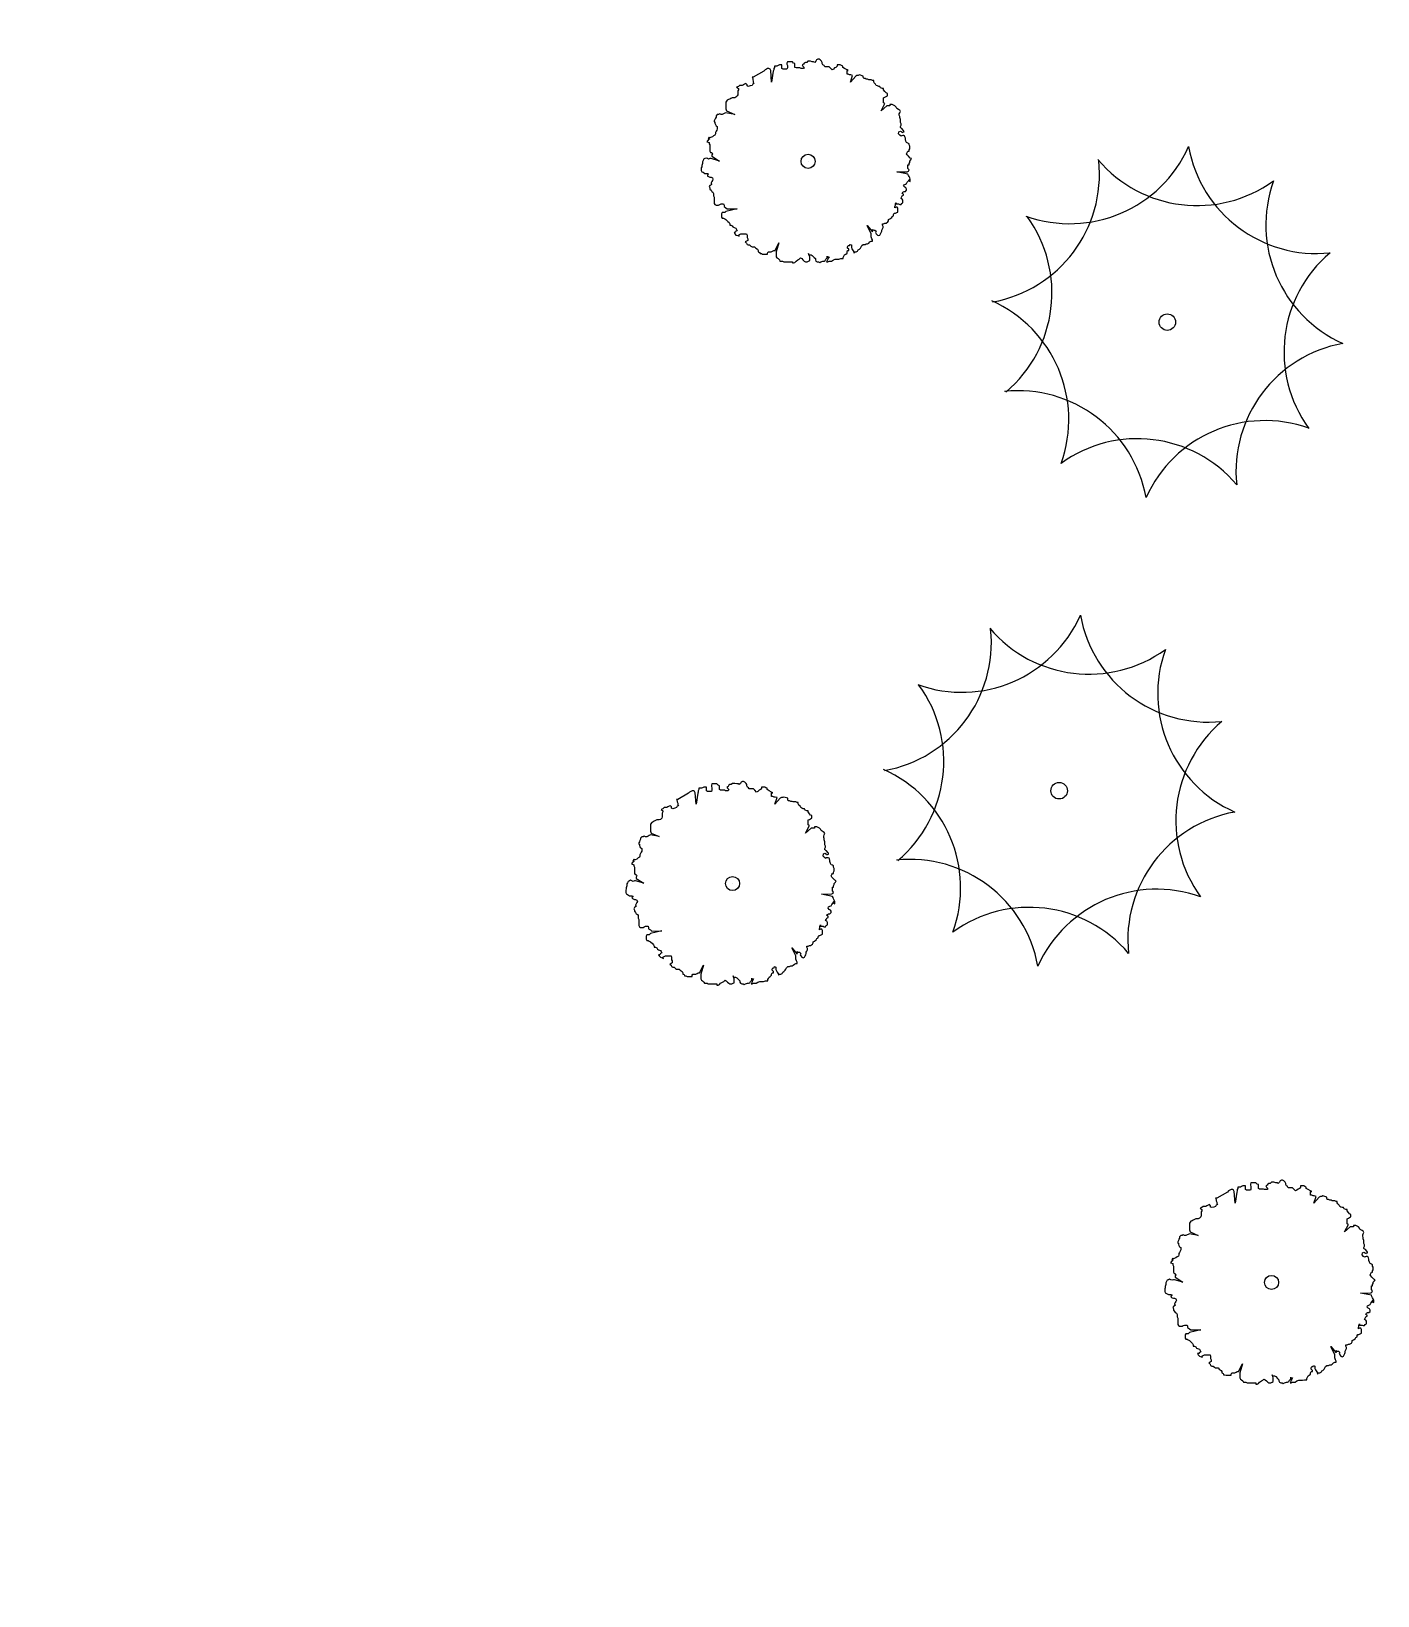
# Model space of a CAD drawing. Extents: x 99089 to 101049, y 99298 to 100905.
# Drawn here: x 100548.5 to 100629.9, y 99852.2 to 99947 of the extents above; entities that cross this region are included whole.
import ezdxf

# ---------------------------------------------------------------- set-up
doc = ezdxf.new("R2010")
doc.units = 0
doc.layers.add('Survey Exist Surface', color=7, linetype='Continuous')
doc.layers.add('Survey Exist Trees', color=7, linetype='Continuous')

msp = doc.modelspace()

# ---------------------------------------------------------------- linework, layer by layer
at = {"layer": 'Survey Exist Surface'}
msp.add_arc((102573.878, 101982.591), 2941.468, 222.697207, 226.63007, dxfattribs=at)
at = {"layer": 'Survey Exist Trees'}
for p, q in [((100592.794, 99944.549), (100592.156, 99944.173)), ((100595.47, 99939.084), (100595.47, 99939.084)), ((100588.227, 99900.82), (100587.589, 99900.444)), ((100590.903, 99895.354), (100590.903, 99895.354)), ((100620.848, 99876.671), (100620.21, 99876.295)), ((100623.524, 99871.205), (100623.524, 99871.205))]:
    msp.add_line(p, q, dxfattribs=at)
for points in [[(100598.429, 99944.286), (100598.354, 99944.248), (100598.03, 99943.881), (100598.166, 99944.286), (100598.053, 99944.324), (100597.978, 99944.324), (100597.903, 99944.361), (100597.828, 99944.361), (100597.828, 99944.436), (100597.828, 99944.512), (100597.828, 99944.587), (100597.903, 99944.587), (100597.828, 99944.625), (100597.678, 99944.7), (100597.565, 99944.775), (100597.565, 99944.85), (100597.49, 99944.888), (100597.415, 99944.925), (100597.339, 99944.925), (100597.227, 99944.925), (100597.227, 99944.85), (100597.152, 99944.775), (100597.077, 99944.737), (100597.001, 99944.662), (100596.926, 99944.625), (100596.814, 99944.737), (100596.738, 99944.813), (100596.663, 99944.813), (100596.551, 99944.813), (100596.476, 99944.813), (100596.438, 99944.888), (100596.363, 99944.925), (100596.325, 99945.001), (100596.325, 99945.076), (100596.288, 99945.151), (100596.213, 99945.226), (100596.137, 99945.264), (100596.062, 99945.264), (100595.987, 99945.226), (100595.95, 99945.151), (100595.875, 99945.076), (100595.799, 99945.113), (100595.724, 99945.113), (100595.612, 99945.151), (100595.536, 99945.151), (100595.461, 99945.151), (100595.386, 99945.076), (100595.311, 99945.076), (100595.236, 99945.038), (100595.198, 99944.963), (100595.123, 99944.925), (100595.161, 99944.85), (100595.236, 99944.775), (100595.198, 99944.7), (100595.123, 99944.7), (100595.048, 99944.7), (100594.973, 99944.737), (100594.898, 99944.737), (100594.823, 99944.737), (100594.748, 99944.737), (100594.673, 99944.775), (100594.673, 99944.85), (100594.673, 99944.925), (100594.673, 99945.001), (100594.597, 99945.038), (100594.522, 99945.113), (100594.447, 99945.113), (100594.372, 99945.113), (100594.297, 99945.113), (100594.222, 99945.113), (100594.184, 99945.038), (100594.184, 99944.963), (100594.222, 99944.888), (100594.222, 99944.813), (100594.222, 99944.737), (100594.184, 99944.662), (100594.109, 99944.662), (100594.034, 99944.662), (100593.959, 99944.662), (100593.884, 99944.7), (100593.884, 99944.775), (100593.884, 99944.85), (100593.884, 99944.925), (100593.809, 99944.925), (100593.733, 99944.925), (100593.658, 99944.888), (100593.583, 99944.85), (100593.508, 99944.85), (100593.433, 99944.85), (100593.433, 99944.775), (100593.395, 99944.7), (100593.395, 99944.625), (100593.358, 99944.549), (100593.256, 99943.881), (100593.208, 99944.587), (100593.17, 99944.662), (100593.095, 99944.7), (100593.02, 99944.7), (100592.945, 99944.662), (100592.869, 99944.625), (100592.794, 99944.549)], [(100601.547, 99939.398), (100601.471, 99939.473), (100601.434, 99939.548), (100601.471, 99939.623), (100601.509, 99939.698), (100601.584, 99939.698), (100601.584, 99939.774), (100601.622, 99939.849), (100601.622, 99939.924), (100601.622, 99939.999), (100601.584, 99940.074), (100601.584, 99940.15), (100601.509, 99940.187), (100601.434, 99940.225), (100601.396, 99940.3), (100601.359, 99940.413), (100601.359, 99940.488), (100601.336, 99940.575), (100601.311, 99940.62), (100601.258, 99940.643), (100601.198, 99940.648), (100601.138, 99940.638), (100601.109, 99940.6), (100601.026, 99940.66), (100600.951, 99940.743), (100600.971, 99940.88), (100601.059, 99940.918), (100601.109, 99940.898), (100601.099, 99940.873), (100601.201, 99940.823), (100601.201, 99940.845), (100601.278, 99940.865), (100601.273, 99940.913), (100601.231, 99940.97), (100601.148, 99941.068), (100601.104, 99941.088), (100601.081, 99941.116), (100601.058, 99941.127), (100601.058, 99941.203), (100601.096, 99941.278), (100601.096, 99941.353), (100601.058, 99941.428), (100601.058, 99941.503), (100601.058, 99941.616), (100601.021, 99941.729), (100601.021, 99941.804), (100600.983, 99941.879), (100600.983, 99941.955), (100601.021, 99942.03), (100601.058, 99942.105), (100601.021, 99942.18), (100600.946, 99942.218), (100600.833, 99942.293), (100600.795, 99942.368), (100600.72, 99942.443), (100600.645, 99942.481), (100600.57, 99942.519), (100600.495, 99942.519), (100600.42, 99942.519), (100600.42, 99942.443), (100600.307, 99942.443), (100600.232, 99942.443), (100599.891, 99942.138), (100600.119, 99942.594), (100600.044, 99942.632), (100600.044, 99942.707), (100600.044, 99942.782), (100600.044, 99942.857), (100600.044, 99942.932), (100600.119, 99942.97), (100600.194, 99943.008), (100600.269, 99943.045), (100600.269, 99943.12), (100600.269, 99943.196), (100600.194, 99943.233), (100600.119, 99943.308), (100600.044, 99943.421), (100600.044, 99943.496), (100599.969, 99943.496), (100599.856, 99943.534), (100599.819, 99943.609), (100599.744, 99943.609), (100599.668, 99943.647), (100599.593, 99943.684), (100599.556, 99943.76), (100599.481, 99943.835), (100599.443, 99943.91), (100599.443, 99943.985), (100599.368, 99943.985), (100599.293, 99944.023), (100599.218, 99944.023), (100599.143, 99944.023), (100599.067, 99944.06), (100598.992, 99944.06), (100598.917, 99944.098), (100598.842, 99944.098), (100598.804, 99944.173), (100598.804, 99944.248), (100598.579, 99944.324), (100598.504, 99944.286), (100598.429, 99944.286)], [(100592.156, 99944.173), (100592.081, 99944.173), (100592.118, 99944.098), (100592.118, 99944.023), (100592.156, 99943.948), (100592.156, 99943.872), (100592.193, 99943.797), (100592.118, 99943.76), (100592.081, 99943.684), (100591.968, 99943.647), (100591.855, 99943.609), (100591.78, 99943.647), (100591.78, 99943.722), (100591.705, 99943.797), (100591.63, 99943.76), (100591.555, 99943.722), (100591.48, 99943.684), (100591.405, 99943.684), (100591.329, 99943.684), (100591.254, 99943.609), (100591.142, 99943.572), (100591.254, 99943.496), (100591.254, 99943.421), (100591.217, 99943.346), (100591.217, 99943.271), (100591.217, 99943.196), (100591.217, 99943.12), (100591.179, 99943.045), (100591.104, 99942.97), (100591.029, 99942.932), (100590.954, 99942.932), (100590.879, 99942.932), (100590.804, 99942.895), (100590.728, 99942.857), (100590.653, 99942.82), (100590.578, 99942.782), (100590.503, 99942.669), (100590.503, 99942.594), (100590.503, 99942.519), (100590.503, 99942.443), (100590.503, 99942.331), (100590.503, 99942.255), (100590.541, 99942.143), (100591.035, 99941.927), (100590.503, 99942.03), (100590.428, 99941.992), (100590.353, 99941.955), (100590.278, 99941.917)], [(100590.278, 99941.917), (100590.202, 99941.917), (100590.127, 99941.955), (100590.052, 99941.917), (100589.977, 99941.917), (100589.902, 99941.842), (100589.902, 99941.767), (100589.864, 99941.691), (100589.827, 99941.616), (100589.789, 99941.541), (100589.789, 99941.466), (100589.827, 99941.466), (100589.827, 99941.391), (100589.864, 99941.315), (100589.902, 99941.24), (100589.977, 99941.203), (100589.977, 99941.127), (100589.977, 99941.052), (100589.94, 99940.977), (100589.902, 99940.902), (100589.864, 99940.827), (100589.864, 99940.751), (100589.827, 99940.676), (100589.752, 99940.638), (100589.677, 99940.563), (100589.564, 99940.526), (100589.512, 99940.514), (100589.514, 99940.537), (100589.495, 99940.549), (100589.434, 99940.466), (100589.441, 99940.459), (100589.516, 99940.445), (100589.475, 99940.429), (100589.451, 99940.413), (100589.353, 99940.274), (100589.489, 99940.225), (100589.489, 99940.15), (100589.526, 99940.074), (100589.526, 99939.999), (100589.526, 99939.924), (100589.526, 99939.849), (100589.526, 99939.774), (100589.526, 99939.698), (100589.564, 99939.623), (100589.639, 99939.623), (100589.677, 99939.548), (100589.639, 99939.473), (100589.639, 99939.398), (100590.104, 99939.102), (100589.601, 99939.247), (100589.526, 99939.247), (100589.451, 99939.21), (100589.376, 99939.247), (100589.301, 99939.285), (100589.226, 99939.247), (100589.151, 99939.21), (100589.113, 99939.134), (100589.076, 99939.059), (100589.076, 99938.946), (100589.038, 99938.834), (100589.038, 99938.758), (100589, 99938.683), (100589, 99938.608), (100589, 99938.533), (100589.038, 99938.457), (100589.113, 99938.42), (100589.226, 99938.345), (100589.301, 99938.345), (100589.376, 99938.345), (100589.451, 99938.307), (100589.402, 99938.282), (100589.387, 99938.245), (100589.376, 99938.194), (100589.451, 99938.157), (100589.526, 99938.119), (100589.601, 99938.119), (100589.677, 99938.081), (100589.714, 99938.006), (100589.677, 99937.931), (100589.639, 99937.856), (100589.601, 99937.781), (100589.598, 99937.772), (100589.598, 99937.749), (100589.651, 99937.704), (100589.598, 99937.681), (100589.601, 99937.668), (100589.526, 99937.63), (100589.489, 99937.555), (100589.526, 99937.48), (100589.526, 99937.405), (100589.601, 99937.329), (100589.639, 99937.254), (100589.714, 99937.217), (100589.752, 99937.141), (100589.752, 99937.066), (100589.752, 99936.991), (100589.789, 99936.916), (100589.789, 99936.841), (100589.789, 99936.765), (100589.789, 99936.69), (100589.789, 99936.615)], [(100599.293, 99934.622), (100599.293, 99934.697), (100599.051, 99935.195), (100599.368, 99934.81), (100599.368, 99934.885), (100599.368, 99934.96), (100599.443, 99934.923), (100599.518, 99934.923), (100599.593, 99934.847), (100599.556, 99934.772), (100599.593, 99934.697), (100599.668, 99934.622), (100599.744, 99934.584), (100599.819, 99934.622), (100599.856, 99934.697), (100599.894, 99934.772), (100599.931, 99934.847), (100599.931, 99934.923), (100599.969, 99934.998), (100600.006, 99935.073), (100600.006, 99935.148), (100599.969, 99935.224), (100599.969, 99935.299), (100600.044, 99935.299), (100600.119, 99935.336), (100600.194, 99935.336), (100600.307, 99935.412), (100600.345, 99935.487), (100600.345, 99935.562), (100600.42, 99935.6), (100600.532, 99935.675), (100600.57, 99935.75), (100600.645, 99935.788), (100600.645, 99935.863), (100600.683, 99935.938), (100600.758, 99935.938), (100600.833, 99935.976), (100600.908, 99936.013), (100600.908, 99936.088), (100600.908, 99936.164), (100600.908, 99936.239), (100600.87, 99936.314), (100600.795, 99936.314), (100600.72, 99936.276), (100600.72, 99936.352), (100600.758, 99936.427), (100600.758, 99936.502), (100600.795, 99936.577), (100600.795, 99936.502), (100600.87, 99936.502), (100600.946, 99936.502), (100601.021, 99936.464), (100601.096, 99936.464), (100601.133, 99936.54), (100601.208, 99936.577), (100601.208, 99936.652), (100601.208, 99936.728), (100601.171, 99936.803), (100601.096, 99936.841), (100601.133, 99936.916), (100601.171, 99936.991), (100601.246, 99937.029), (100601.246, 99937.104), (100601.171, 99937.141), (100601.208, 99937.217), (100601.284, 99937.254), (100601.359, 99937.254), (100601.434, 99937.329), (100601.434, 99937.405), (100601.396, 99937.48), (100601.321, 99937.517), (100601.246, 99937.593), (100601.284, 99937.668), (100601.359, 99937.705), (100601.434, 99937.743), (100601.471, 99937.818), (100601.622, 99938.006), (100601.584, 99937.893), (100601.659, 99937.856), (100601.659, 99937.931), (100601.659, 99938.006), (100601.622, 99938.081), (100601.584, 99938.157), (100601.547, 99938.232), (100601.509, 99938.307), (100600.852, 99938.441), (100601.471, 99938.457), (100601.547, 99938.495), (100601.584, 99938.57), (100601.509, 99938.645), (100601.509, 99938.721), (100601.509, 99938.796), (100601.509, 99938.871), (100601.584, 99938.871), (100601.584, 99938.946), (100601.622, 99939.022), (100601.622, 99939.097), (100601.697, 99939.172), (100601.734, 99939.247), (100601.659, 99939.285), (100601.547, 99939.398)], [(100589.789, 99936.615), (100589.789, 99936.54), (100589.827, 99936.464), (100589.902, 99936.427), (100589.977, 99936.427), (100590.052, 99936.427), (100590.127, 99936.464), (100590.202, 99936.502), (100590.278, 99936.502), (100590.353, 99936.502), (100590.39, 99936.427), (100590.39, 99936.352), (100590.503, 99936.276), (100590.578, 99936.201), (100591.185, 99936.217), (100590.503, 99936.051), (100590.428, 99935.976), (100590.353, 99935.976), (100590.278, 99935.976), (100590.24, 99935.9), (100590.24, 99935.825), (100590.24, 99935.712), (100590.278, 99935.637), (100590.353, 99935.637), (100590.428, 99935.6), (100590.503, 99935.562), (100590.616, 99935.449), (100590.691, 99935.374), (100590.728, 99935.299), (100590.728, 99935.224), (100590.804, 99935.224), (100590.879, 99935.186), (100590.916, 99935.111), (100590.991, 99935.073), (100591.104, 99935.036), (100591.142, 99934.96), (100591.179, 99934.885), (100591.104, 99934.847), (100591.066, 99934.772), (100590.991, 99934.772), (100591.029, 99934.697), (100591.104, 99934.622), (100591.217, 99934.584), (100591.292, 99934.547), (100591.254, 99934.622), (100591.329, 99934.659), (100591.405, 99934.697), (100591.48, 99934.697), (100591.555, 99934.697), (100591.63, 99934.697), (100591.743, 99934.697), (100591.78, 99934.622), (100591.78, 99934.547), (100591.78, 99934.471), (100591.818, 99934.396), (100591.818, 99934.283), (100591.743, 99934.246), (100591.667, 99934.208), (100591.743, 99934.133), (100591.78, 99934.058), (100591.855, 99934.02), (100591.93, 99934.02), (100592.006, 99933.945), (100592.081, 99933.907), (100592.156, 99933.907), (100592.231, 99933.907), (100592.306, 99933.832), (100592.419, 99933.757), (100592.456, 99933.682), (100592.456, 99933.607), (100592.531, 99933.569), (100592.569, 99933.494), (100592.644, 99933.494), (100592.719, 99933.456), (100592.794, 99933.456), (100592.907, 99933.456), (100593.02, 99933.456), (100593.02, 99933.531), (100593.057, 99933.607), (100593.132, 99933.607), (100593.245, 99933.607), (100593.32, 99933.644), (100593.395, 99933.682), (100593.47, 99933.682), (100593.707, 99934.143), (100593.546, 99933.607), (100593.546, 99933.531), (100593.546, 99933.456), (100593.546, 99933.381), (100593.546, 99933.306), (100593.583, 99933.231), (100593.658, 99933.193), (100593.733, 99933.118), (100593.771, 99933.043), (100593.846, 99933.043), (100593.921, 99933.043), (100593.996, 99933.005), (100594.071, 99933.005), (100594.147, 99933.005), (100594.222, 99933.005), (100594.297, 99933.005)], [(100594.297, 99933.005), (100594.372, 99933.005), (100594.447, 99933.005), (100594.522, 99933.005), (100594.522, 99932.93), (100594.597, 99932.93), (100594.673, 99932.967), (100594.748, 99933.043), (100594.86, 99933.118), (100594.935, 99933.155), (100595.011, 99933.231), (100595.086, 99933.193), (100595.161, 99933.118), (100595.236, 99933.043), (100595.311, 99933.005), (100595.424, 99933.005), (100595.499, 99933.043), (100595.574, 99933.08), (100595.574, 99933.08), (100595.574, 99933.193), (100595.574, 99933.306), (100595.536, 99933.381), (100595.499, 99933.494), (100595.499, 99933.419), (100595.574, 99933.419), (100595.649, 99933.419), (100595.724, 99933.381), (100595.837, 99933.268), (100595.912, 99933.193), (100595.912, 99933.118), (100595.95, 99933.043), (100596.025, 99933.005), (100596.1, 99933.005), (100596.175, 99932.967), (100596.25, 99933.005), (100596.363, 99933.043), (100596.438, 99933.043), (100596.513, 99933.08), (100596.551, 99933.155), (100596.626, 99933.231), (100596.663, 99933.306), (100596.588, 99933.306), (100596.663, 99933.306), (100596.738, 99933.306), (100596.701, 99933.231), (100596.663, 99933.155), (100596.626, 99933.08), (100596.588, 99933.005), (100596.663, 99933.005), (100596.738, 99933.043), (100596.814, 99933.043), (100596.889, 99933.043), (100597.001, 99933.118), (100597.114, 99933.155), (100597.189, 99933.155), (100597.264, 99933.155), (100597.339, 99933.155), (100597.452, 99933.193), (100597.527, 99933.193), (100597.602, 99933.193), (100597.602, 99933.268), (100597.64, 99933.343), (100597.678, 99933.419), (100597.753, 99933.456), (100597.828, 99933.531), (100597.828, 99933.607), (100597.865, 99933.682), (100597.94, 99933.682), (100597.94, 99933.757), (100597.865, 99933.832), (100597.865, 99933.907), (100597.903, 99933.983), (100597.978, 99933.983), (100598.016, 99934.058), (100598.091, 99934.02), (100598.091, 99933.945), (100598.091, 99933.87), (100598.128, 99933.795), (100598.166, 99933.719), (100598.241, 99933.607), (100598.241, 99933.531), (100598.316, 99933.607), (100598.391, 99933.607), (100598.466, 99933.644), (100598.504, 99933.719), (100598.579, 99933.757), (100598.654, 99933.832), (100598.692, 99933.907), (100598.729, 99933.983), (100598.804, 99934.058), (100598.917, 99934.058), (100598.992, 99934.095), (100599.067, 99934.095), (100599.143, 99934.133), (100599.218, 99934.208), (100599.293, 99934.246), (100599.368, 99934.246), (100599.368, 99934.321), (100599.33, 99934.396), (100599.293, 99934.509), (100599.293, 99934.622)], [(100593.862, 99900.557), (100593.787, 99900.519), (100593.463, 99900.151), (100593.599, 99900.557), (100593.486, 99900.594), (100593.411, 99900.594), (100593.336, 99900.632), (100593.261, 99900.632), (100593.261, 99900.707), (100593.261, 99900.782), (100593.261, 99900.857), (100593.336, 99900.857), (100593.261, 99900.895), (100593.111, 99900.97), (100592.998, 99901.045), (100592.998, 99901.121), (100592.923, 99901.158), (100592.848, 99901.196), (100592.773, 99901.196), (100592.66, 99901.196), (100592.66, 99901.121), (100592.585, 99901.045), (100592.51, 99901.008), (100592.435, 99900.933), (100592.359, 99900.895), (100592.247, 99901.008), (100592.172, 99901.083), (100592.096, 99901.083), (100591.984, 99901.083), (100591.909, 99901.083), (100591.871, 99901.158), (100591.796, 99901.196), (100591.758, 99901.271), (100591.758, 99901.346), (100591.721, 99901.422), (100591.646, 99901.497), (100591.571, 99901.534), (100591.495, 99901.534), (100591.42, 99901.497), (100591.383, 99901.422), (100591.308, 99901.346), (100591.232, 99901.384), (100591.157, 99901.384), (100591.045, 99901.422), (100590.97, 99901.422), (100590.894, 99901.422), (100590.819, 99901.346), (100590.744, 99901.346), (100590.669, 99901.309), (100590.631, 99901.233), (100590.556, 99901.196), (100590.594, 99901.121), (100590.669, 99901.045), (100590.631, 99900.97), (100590.556, 99900.97), (100590.481, 99900.97), (100590.406, 99901.008), (100590.331, 99901.008), (100590.256, 99901.008), (100590.181, 99901.008), (100590.106, 99901.045), (100590.106, 99901.121), (100590.106, 99901.196), (100590.106, 99901.271), (100590.03, 99901.309), (100589.955, 99901.384), (100589.88, 99901.384), (100589.805, 99901.384), (100589.73, 99901.384), (100589.655, 99901.384), (100589.617, 99901.309), (100589.617, 99901.233), (100589.655, 99901.158), (100589.655, 99901.083), (100589.655, 99901.008), (100589.617, 99900.933), (100589.542, 99900.933), (100589.467, 99900.933), (100589.392, 99900.933), (100589.317, 99900.97), (100589.317, 99901.045), (100589.317, 99901.121), (100589.317, 99901.196), (100589.242, 99901.196), (100589.167, 99901.196), (100589.091, 99901.158), (100589.016, 99901.121), (100588.941, 99901.121), (100588.866, 99901.121), (100588.866, 99901.045), (100588.828, 99900.97), (100588.828, 99900.895), (100588.791, 99900.82), (100588.689, 99900.151), (100588.641, 99900.857), (100588.603, 99900.933), (100588.528, 99900.97), (100588.453, 99900.97), (100588.378, 99900.933), (100588.303, 99900.895), (100588.227, 99900.82)], [(100587.589, 99900.444), (100587.514, 99900.444), (100587.551, 99900.369), (100587.551, 99900.293), (100587.589, 99900.218), (100587.589, 99900.143), (100587.626, 99900.068), (100587.551, 99900.03), (100587.514, 99899.955), (100587.401, 99899.917), (100587.288, 99899.88), (100587.213, 99899.917), (100587.213, 99899.993), (100587.138, 99900.068), (100587.063, 99900.03), (100586.988, 99899.993), (100586.913, 99899.955), (100586.838, 99899.955), (100586.762, 99899.955), (100586.687, 99899.88), (100586.575, 99899.842), (100586.687, 99899.767), (100586.687, 99899.692), (100586.65, 99899.617), (100586.65, 99899.541), (100586.65, 99899.466), (100586.65, 99899.391), (100586.612, 99899.316), (100586.537, 99899.24), (100586.462, 99899.203), (100586.387, 99899.203), (100586.312, 99899.203), (100586.237, 99899.165), (100586.161, 99899.128), (100586.086, 99899.09), (100586.011, 99899.052), (100585.936, 99898.94), (100585.936, 99898.864), (100585.936, 99898.789), (100585.936, 99898.714), (100585.936, 99898.601), (100585.936, 99898.526), (100585.974, 99898.413), (100586.468, 99898.198), (100585.936, 99898.3), (100585.861, 99898.263), (100585.786, 99898.225), (100585.711, 99898.188)], [(100596.98, 99895.668), (100596.905, 99895.743), (100596.867, 99895.819), (100596.905, 99895.894), (100596.942, 99895.969), (100597.017, 99895.969), (100597.017, 99896.044), (100597.055, 99896.119), (100597.055, 99896.195), (100597.055, 99896.27), (100597.017, 99896.345), (100597.017, 99896.42), (100596.942, 99896.458), (100596.867, 99896.495), (100596.829, 99896.571), (100596.792, 99896.683), (100596.792, 99896.759), (100596.769, 99896.846), (100596.744, 99896.891), (100596.692, 99896.913), (100596.632, 99896.918), (100596.572, 99896.908), (100596.542, 99896.871), (100596.459, 99896.931), (100596.384, 99897.013), (100596.404, 99897.151), (100596.492, 99897.189), (100596.542, 99897.168), (100596.532, 99897.143), (100596.634, 99897.093), (100596.634, 99897.116), (100596.711, 99897.136), (100596.707, 99897.184), (100596.664, 99897.241), (100596.582, 99897.339), (100596.537, 99897.359), (100596.514, 99897.386), (100596.491, 99897.398), (100596.491, 99897.473), (100596.529, 99897.548), (100596.529, 99897.624), (100596.491, 99897.699), (100596.491, 99897.774), (100596.491, 99897.887), (100596.454, 99898), (100596.454, 99898.075), (100596.416, 99898.15), (100596.416, 99898.225), (100596.454, 99898.3), (100596.491, 99898.376), (100596.454, 99898.451), (100596.379, 99898.488), (100596.266, 99898.564), (100596.228, 99898.639), (100596.153, 99898.714), (100596.078, 99898.752), (100596.003, 99898.789), (100595.928, 99898.789), (100595.853, 99898.789), (100595.853, 99898.714), (100595.74, 99898.714), (100595.665, 99898.714), (100595.324, 99898.408), (100595.552, 99898.864), (100595.477, 99898.902), (100595.477, 99898.977), (100595.477, 99899.052), (100595.477, 99899.128), (100595.477, 99899.203), (100595.552, 99899.24), (100595.627, 99899.278), (100595.702, 99899.316), (100595.702, 99899.391), (100595.702, 99899.466), (100595.627, 99899.504), (100595.552, 99899.579), (100595.477, 99899.692), (100595.477, 99899.767), (100595.402, 99899.767), (100595.289, 99899.805), (100595.252, 99899.88), (100595.177, 99899.88), (100595.101, 99899.917), (100595.026, 99899.955), (100594.989, 99900.03), (100594.914, 99900.105), (100594.876, 99900.181), (100594.876, 99900.256), (100594.801, 99900.256), (100594.726, 99900.293), (100594.651, 99900.293), (100594.576, 99900.293), (100594.5, 99900.331), (100594.425, 99900.331), (100594.35, 99900.369), (100594.275, 99900.369), (100594.238, 99900.444), (100594.238, 99900.519), (100594.012, 99900.594), (100593.937, 99900.557), (100593.862, 99900.557)], [(100585.711, 99898.188), (100585.636, 99898.188), (100585.56, 99898.225), (100585.485, 99898.188), (100585.41, 99898.188), (100585.335, 99898.112), (100585.335, 99898.037), (100585.298, 99897.962), (100585.26, 99897.887), (100585.222, 99897.812), (100585.222, 99897.736), (100585.26, 99897.736), (100585.26, 99897.661), (100585.298, 99897.586), (100585.335, 99897.511), (100585.41, 99897.473), (100585.41, 99897.398), (100585.41, 99897.323), (100585.373, 99897.247), (100585.335, 99897.172), (100585.298, 99897.097), (100585.298, 99897.022), (100585.26, 99896.947), (100585.185, 99896.909), (100585.11, 99896.834), (100584.997, 99896.796), (100584.945, 99896.785), (100584.947, 99896.807), (100584.929, 99896.82), (100584.867, 99896.736), (100584.874, 99896.73), (100584.949, 99896.716), (100584.908, 99896.699), (100584.884, 99896.683), (100584.786, 99896.545), (100584.922, 99896.495), (100584.922, 99896.42), (100584.959, 99896.345), (100584.959, 99896.27), (100584.959, 99896.195), (100584.959, 99896.119), (100584.959, 99896.044), (100584.959, 99895.969), (100584.997, 99895.894), (100585.072, 99895.894), (100585.11, 99895.819), (100585.072, 99895.743), (100585.072, 99895.668), (100585.537, 99895.373), (100585.035, 99895.518), (100584.959, 99895.518), (100584.884, 99895.48), (100584.809, 99895.518), (100584.734, 99895.555), (100584.659, 99895.518), (100584.584, 99895.48), (100584.546, 99895.405), (100584.509, 99895.33), (100584.509, 99895.217), (100584.471, 99895.104), (100584.471, 99895.029), (100584.434, 99894.954), (100584.434, 99894.878), (100584.434, 99894.803), (100584.471, 99894.728), (100584.546, 99894.69), (100584.659, 99894.615), (100584.734, 99894.615), (100584.809, 99894.615), (100584.884, 99894.578), (100584.835, 99894.553), (100584.82, 99894.515), (100584.809, 99894.465), (100584.884, 99894.427), (100584.959, 99894.39), (100585.035, 99894.39), (100585.11, 99894.352), (100585.147, 99894.277), (100585.11, 99894.202), (100585.072, 99894.126), (100585.035, 99894.051), (100585.031, 99894.043), (100585.031, 99894.02), (100585.084, 99893.975), (100585.031, 99893.952), (100585.035, 99893.938), (100584.959, 99893.901), (100584.922, 99893.826), (100584.959, 99893.75), (100584.959, 99893.675), (100585.035, 99893.6), (100585.072, 99893.525), (100585.147, 99893.487), (100585.185, 99893.412), (100585.185, 99893.337), (100585.185, 99893.261), (100585.222, 99893.186), (100585.222, 99893.111), (100585.222, 99893.036), (100585.222, 99892.961), (100585.222, 99892.885)], [(100594.726, 99890.892), (100594.726, 99890.968), (100594.484, 99891.465), (100594.801, 99891.08), (100594.801, 99891.156), (100594.801, 99891.231), (100594.876, 99891.193), (100594.951, 99891.193), (100595.026, 99891.118), (100594.989, 99891.043), (100595.026, 99890.968), (100595.101, 99890.892), (100595.177, 99890.855), (100595.252, 99890.892), (100595.289, 99890.968), (100595.327, 99891.043), (100595.364, 99891.118), (100595.364, 99891.193), (100595.402, 99891.268), (100595.44, 99891.344), (100595.44, 99891.419), (100595.402, 99891.494), (100595.402, 99891.569), (100595.477, 99891.569), (100595.552, 99891.607), (100595.627, 99891.607), (100595.74, 99891.682), (100595.778, 99891.757), (100595.778, 99891.833), (100595.853, 99891.87), (100595.965, 99891.945), (100596.003, 99892.021), (100596.078, 99892.058), (100596.078, 99892.133), (100596.116, 99892.209), (100596.191, 99892.209), (100596.266, 99892.246), (100596.341, 99892.284), (100596.341, 99892.359), (100596.341, 99892.434), (100596.341, 99892.509), (100596.303, 99892.585), (100596.228, 99892.585), (100596.153, 99892.547), (100596.153, 99892.622), (100596.191, 99892.697), (100596.191, 99892.773), (100596.228, 99892.848), (100596.228, 99892.773), (100596.303, 99892.773), (100596.379, 99892.773), (100596.454, 99892.735), (100596.529, 99892.735), (100596.566, 99892.81), (100596.642, 99892.848), (100596.642, 99892.923), (100596.642, 99892.998), (100596.604, 99893.073), (100596.529, 99893.111), (100596.566, 99893.186), (100596.604, 99893.261), (100596.679, 99893.299), (100596.679, 99893.374), (100596.604, 99893.412), (100596.642, 99893.487), (100596.717, 99893.525), (100596.792, 99893.525), (100596.867, 99893.6), (100596.867, 99893.675), (100596.829, 99893.75), (100596.754, 99893.788), (100596.679, 99893.863), (100596.717, 99893.938), (100596.792, 99893.976), (100596.867, 99894.014), (100596.905, 99894.089), (100597.055, 99894.277), (100597.017, 99894.164), (100597.092, 99894.126), (100597.092, 99894.202), (100597.092, 99894.277), (100597.055, 99894.352), (100597.017, 99894.427), (100596.98, 99894.502), (100596.942, 99894.578), (100596.285, 99894.711), (100596.905, 99894.728), (100596.98, 99894.766), (100597.017, 99894.841), (100596.942, 99894.916), (100596.942, 99894.991), (100596.942, 99895.066), (100596.942, 99895.142), (100597.017, 99895.142), (100597.017, 99895.217), (100597.055, 99895.292), (100597.055, 99895.367), (100597.13, 99895.442), (100597.167, 99895.518), (100597.092, 99895.555), (100596.98, 99895.668)], [(100585.222, 99892.885), (100585.222, 99892.81), (100585.26, 99892.735), (100585.335, 99892.697), (100585.41, 99892.697), (100585.485, 99892.697), (100585.56, 99892.735), (100585.636, 99892.773), (100585.711, 99892.773), (100585.786, 99892.773), (100585.823, 99892.697), (100585.823, 99892.622), (100585.936, 99892.547), (100586.011, 99892.472), (100586.618, 99892.487), (100585.936, 99892.321), (100585.861, 99892.246), (100585.786, 99892.246), (100585.711, 99892.246), (100585.673, 99892.171), (100585.673, 99892.096), (100585.673, 99891.983), (100585.711, 99891.908), (100585.786, 99891.908), (100585.861, 99891.87), (100585.936, 99891.833), (100586.049, 99891.72), (100586.124, 99891.644), (100586.161, 99891.569), (100586.161, 99891.494), (100586.237, 99891.494), (100586.312, 99891.456), (100586.349, 99891.381), (100586.424, 99891.344), (100586.537, 99891.306), (100586.575, 99891.231), (100586.612, 99891.156), (100586.537, 99891.118), (100586.5, 99891.043), (100586.424, 99891.043), (100586.462, 99890.968), (100586.537, 99890.892), (100586.65, 99890.855), (100586.725, 99890.817), (100586.687, 99890.892), (100586.762, 99890.93), (100586.838, 99890.968), (100586.913, 99890.968), (100586.988, 99890.968), (100587.063, 99890.968), (100587.176, 99890.968), (100587.213, 99890.892), (100587.213, 99890.817), (100587.213, 99890.742), (100587.251, 99890.667), (100587.251, 99890.554), (100587.176, 99890.516), (100587.101, 99890.479), (100587.176, 99890.404), (100587.213, 99890.328), (100587.288, 99890.291), (100587.363, 99890.291), (100587.439, 99890.216), (100587.514, 99890.178), (100587.589, 99890.178), (100587.664, 99890.178), (100587.739, 99890.103), (100587.852, 99890.028), (100587.889, 99889.952), (100587.889, 99889.877), (100587.964, 99889.84), (100588.002, 99889.764), (100588.077, 99889.764), (100588.152, 99889.727), (100588.227, 99889.727), (100588.34, 99889.727), (100588.453, 99889.727), (100588.453, 99889.802), (100588.49, 99889.877), (100588.566, 99889.877), (100588.678, 99889.877), (100588.753, 99889.915), (100588.828, 99889.952), (100588.904, 99889.952), (100589.14, 99890.413), (100588.979, 99889.877), (100588.979, 99889.802), (100588.979, 99889.727), (100588.979, 99889.651), (100588.979, 99889.576), (100589.016, 99889.501), (100589.091, 99889.463), (100589.167, 99889.388), (100589.204, 99889.313), (100589.279, 99889.313), (100589.354, 99889.313), (100589.429, 99889.275), (100589.505, 99889.275), (100589.58, 99889.275), (100589.655, 99889.275), (100589.73, 99889.275)], [(100589.73, 99889.275), (100589.805, 99889.275), (100589.88, 99889.275), (100589.955, 99889.275), (100589.955, 99889.2), (100590.03, 99889.2), (100590.106, 99889.238), (100590.181, 99889.313), (100590.293, 99889.388), (100590.369, 99889.426), (100590.444, 99889.501), (100590.519, 99889.463), (100590.594, 99889.388), (100590.669, 99889.313), (100590.744, 99889.275), (100590.857, 99889.275), (100590.932, 99889.313), (100591.007, 99889.351), (100591.007, 99889.351), (100591.007, 99889.463), (100591.007, 99889.576), (100590.97, 99889.651), (100590.932, 99889.764), (100590.932, 99889.689), (100591.007, 99889.689), (100591.082, 99889.689), (100591.157, 99889.651), (100591.27, 99889.539), (100591.345, 99889.463), (100591.345, 99889.388), (100591.383, 99889.313), (100591.458, 99889.275), (100591.533, 99889.275), (100591.608, 99889.238), (100591.683, 99889.275), (100591.796, 99889.313), (100591.871, 99889.313), (100591.946, 99889.351), (100591.984, 99889.426), (100592.059, 99889.501), (100592.096, 99889.576), (100592.021, 99889.576), (100592.096, 99889.576), (100592.172, 99889.576), (100592.134, 99889.501), (100592.096, 99889.426), (100592.059, 99889.351), (100592.021, 99889.275), (100592.096, 99889.275), (100592.172, 99889.313), (100592.247, 99889.313), (100592.322, 99889.313), (100592.435, 99889.388), (100592.547, 99889.426), (100592.622, 99889.426), (100592.697, 99889.426), (100592.773, 99889.426), (100592.885, 99889.463), (100592.96, 99889.463), (100593.036, 99889.463), (100593.036, 99889.539), (100593.073, 99889.614), (100593.111, 99889.689), (100593.186, 99889.727), (100593.261, 99889.802), (100593.261, 99889.877), (100593.298, 99889.952), (100593.374, 99889.952), (100593.374, 99890.028), (100593.298, 99890.103), (100593.298, 99890.178), (100593.336, 99890.253), (100593.411, 99890.253), (100593.449, 99890.328), (100593.524, 99890.291), (100593.524, 99890.216), (100593.524, 99890.14), (100593.561, 99890.065), (100593.599, 99889.99), (100593.674, 99889.877), (100593.674, 99889.802), (100593.749, 99889.877), (100593.824, 99889.877), (100593.899, 99889.915), (100593.937, 99889.99), (100594.012, 99890.028), (100594.087, 99890.103), (100594.125, 99890.178), (100594.162, 99890.253), (100594.238, 99890.328), (100594.35, 99890.328), (100594.425, 99890.366), (100594.5, 99890.366), (100594.576, 99890.404), (100594.651, 99890.479), (100594.726, 99890.516), (100594.801, 99890.516), (100594.801, 99890.592), (100594.763, 99890.667), (100594.726, 99890.78), (100594.726, 99890.892)], [(100626.483, 99876.408), (100626.408, 99876.37), (100626.084, 99876.002), (100626.22, 99876.408), (100626.107, 99876.445), (100626.032, 99876.445), (100625.957, 99876.483), (100625.882, 99876.483), (100625.882, 99876.558), (100625.882, 99876.633), (100625.882, 99876.708), (100625.957, 99876.708), (100625.882, 99876.746), (100625.731, 99876.821), (100625.619, 99876.896), (100625.619, 99876.972), (100625.544, 99877.009), (100625.469, 99877.047), (100625.393, 99877.047), (100625.281, 99877.047), (100625.281, 99876.972), (100625.206, 99876.896), (100625.13, 99876.859), (100625.055, 99876.784), (100624.98, 99876.746), (100624.868, 99876.859), (100624.792, 99876.934), (100624.717, 99876.934), (100624.605, 99876.934), (100624.529, 99876.934), (100624.492, 99877.009), (100624.417, 99877.047), (100624.379, 99877.122), (100624.379, 99877.197), (100624.342, 99877.272), (100624.267, 99877.348), (100624.191, 99877.385), (100624.116, 99877.385), (100624.041, 99877.348), (100624.004, 99877.272), (100623.928, 99877.197), (100623.853, 99877.235), (100623.778, 99877.235), (100623.666, 99877.272), (100623.59, 99877.272), (100623.515, 99877.272), (100623.44, 99877.197), (100623.365, 99877.197), (100623.29, 99877.16), (100623.252, 99877.084), (100623.177, 99877.047), (100623.215, 99876.972), (100623.29, 99876.896), (100623.252, 99876.821), (100623.177, 99876.821), (100623.102, 99876.821), (100623.027, 99876.859), (100622.952, 99876.859), (100622.877, 99876.859), (100622.802, 99876.859), (100622.726, 99876.896), (100622.726, 99876.972), (100622.726, 99877.047), (100622.726, 99877.122), (100622.651, 99877.16), (100622.576, 99877.235), (100622.501, 99877.235), (100622.426, 99877.235), (100622.351, 99877.235), (100622.276, 99877.235), (100622.238, 99877.16), (100622.238, 99877.084), (100622.276, 99877.009), (100622.276, 99876.934), (100622.276, 99876.859), (100622.238, 99876.784), (100622.163, 99876.784), (100622.088, 99876.784), (100622.013, 99876.784), (100621.938, 99876.821), (100621.938, 99876.896), (100621.938, 99876.972), (100621.938, 99877.047), (100621.862, 99877.047), (100621.787, 99877.047), (100621.712, 99877.009), (100621.637, 99876.972), (100621.562, 99876.972), (100621.487, 99876.972), (100621.487, 99876.896), (100621.449, 99876.821), (100621.449, 99876.746), (100621.412, 99876.671), (100621.31, 99876.002), (100621.261, 99876.708), (100621.224, 99876.784), (100621.149, 99876.821), (100621.074, 99876.821), (100620.999, 99876.784), (100620.923, 99876.746), (100620.848, 99876.671)], [(100620.21, 99876.295), (100620.135, 99876.295), (100620.172, 99876.22), (100620.172, 99876.144), (100620.21, 99876.069), (100620.21, 99875.994), (100620.247, 99875.919), (100620.172, 99875.881), (100620.135, 99875.806), (100620.022, 99875.768), (100619.909, 99875.731), (100619.834, 99875.768), (100619.834, 99875.843), (100619.759, 99875.919), (100619.684, 99875.881), (100619.609, 99875.843), (100619.534, 99875.806), (100619.458, 99875.806), (100619.383, 99875.806), (100619.308, 99875.731), (100619.195, 99875.693), (100619.308, 99875.618), (100619.308, 99875.543), (100619.271, 99875.467), (100619.271, 99875.392), (100619.271, 99875.317), (100619.271, 99875.242), (100619.233, 99875.167), (100619.158, 99875.091), (100619.083, 99875.054), (100619.008, 99875.054), (100618.933, 99875.054), (100618.857, 99875.016), (100618.782, 99874.979), (100618.707, 99874.941), (100618.632, 99874.903), (100618.557, 99874.791), (100618.557, 99874.715), (100618.557, 99874.64), (100618.557, 99874.565), (100618.557, 99874.452), (100618.557, 99874.377), (100618.594, 99874.264), (100619.088, 99874.049), (100618.557, 99874.151), (100618.482, 99874.114), (100618.407, 99874.076), (100618.332, 99874.038)], [(100629.6, 99871.519), (100629.525, 99871.594), (100629.488, 99871.669), (100629.525, 99871.745), (100629.563, 99871.82), (100629.638, 99871.82), (100629.638, 99871.895), (100629.676, 99871.97), (100629.676, 99872.045), (100629.676, 99872.121), (100629.638, 99872.196), (100629.638, 99872.271), (100629.563, 99872.309), (100629.488, 99872.346), (100629.45, 99872.422), (100629.413, 99872.534), (100629.413, 99872.61), (100629.39, 99872.697), (100629.365, 99872.742), (100629.312, 99872.764), (100629.252, 99872.769), (100629.192, 99872.759), (100629.162, 99872.722), (100629.08, 99872.782), (100629.005, 99872.864), (100629.025, 99873.002), (100629.112, 99873.039), (100629.162, 99873.019), (100629.152, 99872.994), (100629.255, 99872.944), (100629.255, 99872.967), (100629.332, 99872.987), (100629.327, 99873.034), (100629.285, 99873.092), (100629.202, 99873.189), (100629.157, 99873.209), (100629.135, 99873.237), (100629.112, 99873.249), (100629.112, 99873.324), (100629.15, 99873.399), (100629.15, 99873.474), (100629.112, 99873.55), (100629.112, 99873.625), (100629.112, 99873.738), (100629.075, 99873.85), (100629.075, 99873.926), (100629.037, 99874.001), (100629.037, 99874.076), (100629.075, 99874.151), (100629.112, 99874.226), (100629.075, 99874.302), (100628.999, 99874.339), (100628.887, 99874.415), (100628.849, 99874.49), (100628.774, 99874.565), (100628.699, 99874.603), (100628.624, 99874.64), (100628.549, 99874.64), (100628.474, 99874.64), (100628.474, 99874.565), (100628.361, 99874.565), (100628.286, 99874.565), (100627.945, 99874.259), (100628.173, 99874.715), (100628.098, 99874.753), (100628.098, 99874.828), (100628.098, 99874.903), (100628.098, 99874.979), (100628.098, 99875.054), (100628.173, 99875.091), (100628.248, 99875.129), (100628.323, 99875.167), (100628.323, 99875.242), (100628.323, 99875.317), (100628.248, 99875.355), (100628.173, 99875.43), (100628.098, 99875.543), (100628.098, 99875.618), (100628.023, 99875.618), (100627.91, 99875.655), (100627.873, 99875.731), (100627.797, 99875.731), (100627.722, 99875.768), (100627.647, 99875.806), (100627.61, 99875.881), (100627.534, 99875.956), (100627.497, 99876.031), (100627.497, 99876.107), (100627.422, 99876.107), (100627.347, 99876.144), (100627.272, 99876.144), (100627.196, 99876.144), (100627.121, 99876.182), (100627.046, 99876.182), (100626.971, 99876.22), (100626.896, 99876.22), (100626.858, 99876.295), (100626.858, 99876.37), (100626.633, 99876.445), (100626.558, 99876.408), (100626.483, 99876.408)], [(100618.332, 99874.038), (100618.256, 99874.038), (100618.181, 99874.076), (100618.106, 99874.038), (100618.031, 99874.038), (100617.956, 99873.963), (100617.956, 99873.888), (100617.918, 99873.813), (100617.881, 99873.738), (100617.843, 99873.662), (100617.843, 99873.587), (100617.881, 99873.587), (100617.881, 99873.512), (100617.918, 99873.437), (100617.956, 99873.362), (100618.031, 99873.324), (100618.031, 99873.249), (100618.031, 99873.174), (100617.993, 99873.098), (100617.956, 99873.023), (100617.918, 99872.948), (100617.918, 99872.873), (100617.881, 99872.798), (100617.806, 99872.76), (100617.731, 99872.685), (100617.618, 99872.647), (100617.566, 99872.636), (100617.568, 99872.658), (100617.549, 99872.67), (100617.488, 99872.587), (100617.494, 99872.581), (100617.57, 99872.567), (100617.529, 99872.55), (100617.505, 99872.534), (100617.407, 99872.396), (100617.543, 99872.346), (100617.543, 99872.271), (100617.58, 99872.196), (100617.58, 99872.121), (100617.58, 99872.045), (100617.58, 99871.97), (100617.58, 99871.895), (100617.58, 99871.82), (100617.618, 99871.745), (100617.693, 99871.745), (100617.731, 99871.669), (100617.693, 99871.594), (100617.693, 99871.519), (100618.158, 99871.223), (100617.655, 99871.369), (100617.58, 99871.369), (100617.505, 99871.331), (100617.43, 99871.369), (100617.355, 99871.406), (100617.28, 99871.369), (100617.205, 99871.331), (100617.167, 99871.256), (100617.13, 99871.181), (100617.13, 99871.068), (100617.092, 99870.955), (100617.092, 99870.88), (100617.054, 99870.805), (100617.054, 99870.729), (100617.054, 99870.654), (100617.092, 99870.579), (100617.167, 99870.541), (100617.28, 99870.466), (100617.355, 99870.466), (100617.43, 99870.466), (100617.505, 99870.429), (100617.456, 99870.404), (100617.441, 99870.366), (100617.43, 99870.316), (100617.505, 99870.278), (100617.58, 99870.24), (100617.655, 99870.24), (100617.731, 99870.203), (100617.768, 99870.128), (100617.731, 99870.052), (100617.693, 99869.977), (100617.655, 99869.902), (100617.652, 99869.894), (100617.652, 99869.871), (100617.705, 99869.825), (100617.652, 99869.803), (100617.655, 99869.789), (100617.58, 99869.752), (100617.543, 99869.676), (100617.58, 99869.601), (100617.58, 99869.526), (100617.655, 99869.451), (100617.693, 99869.376), (100617.768, 99869.338), (100617.806, 99869.263), (100617.806, 99869.188), (100617.806, 99869.112), (100617.843, 99869.037), (100617.843, 99868.962), (100617.843, 99868.887), (100617.843, 99868.812), (100617.843, 99868.736)], [(100627.347, 99866.743), (100627.347, 99866.819), (100627.105, 99867.316), (100627.422, 99866.931), (100627.422, 99867.007), (100627.422, 99867.082), (100627.497, 99867.044), (100627.572, 99867.044), (100627.647, 99866.969), (100627.61, 99866.894), (100627.647, 99866.819), (100627.722, 99866.743), (100627.797, 99866.706), (100627.873, 99866.743), (100627.91, 99866.819), (100627.948, 99866.894), (100627.985, 99866.969), (100627.985, 99867.044), (100628.023, 99867.119), (100628.06, 99867.195), (100628.06, 99867.27), (100628.023, 99867.345), (100628.023, 99867.42), (100628.098, 99867.42), (100628.173, 99867.458), (100628.248, 99867.458), (100628.361, 99867.533), (100628.398, 99867.608), (100628.398, 99867.683), (100628.474, 99867.721), (100628.586, 99867.796), (100628.624, 99867.871), (100628.699, 99867.909), (100628.699, 99867.984), (100628.737, 99868.059), (100628.812, 99868.059), (100628.887, 99868.097), (100628.962, 99868.135), (100628.962, 99868.21), (100628.962, 99868.285), (100628.962, 99868.36), (100628.924, 99868.435), (100628.849, 99868.435), (100628.774, 99868.398), (100628.774, 99868.473), (100628.812, 99868.548), (100628.812, 99868.624), (100628.849, 99868.699), (100628.849, 99868.624), (100628.924, 99868.624), (100628.999, 99868.624), (100629.075, 99868.586), (100629.15, 99868.586), (100629.187, 99868.661), (100629.262, 99868.699), (100629.262, 99868.774), (100629.262, 99868.849), (100629.225, 99868.924), (100629.15, 99868.962), (100629.187, 99869.037), (100629.225, 99869.112), (100629.3, 99869.15), (100629.3, 99869.225), (100629.225, 99869.263), (100629.262, 99869.338), (100629.338, 99869.376), (100629.413, 99869.376), (100629.488, 99869.451), (100629.488, 99869.526), (100629.45, 99869.601), (100629.375, 99869.639), (100629.3, 99869.714), (100629.338, 99869.789), (100629.413, 99869.827), (100629.488, 99869.864), (100629.525, 99869.94), (100629.676, 99870.128), (100629.638, 99870.015), (100629.713, 99869.977), (100629.713, 99870.052), (100629.713, 99870.128), (100629.676, 99870.203), (100629.638, 99870.278), (100629.6, 99870.353), (100629.563, 99870.429), (100628.906, 99870.562), (100629.525, 99870.579), (100629.6, 99870.617), (100629.638, 99870.692), (100629.563, 99870.767), (100629.563, 99870.842), (100629.563, 99870.917), (100629.563, 99870.993), (100629.638, 99870.993), (100629.638, 99871.068), (100629.676, 99871.143), (100629.676, 99871.218), (100629.751, 99871.293), (100629.788, 99871.369), (100629.713, 99871.406), (100629.6, 99871.519)], [(100617.843, 99868.736), (100617.843, 99868.661), (100617.881, 99868.586), (100617.956, 99868.548), (100618.031, 99868.548), (100618.106, 99868.548), (100618.181, 99868.586), (100618.256, 99868.624), (100618.332, 99868.624), (100618.407, 99868.624), (100618.444, 99868.548), (100618.444, 99868.473), (100618.557, 99868.398), (100618.632, 99868.323), (100619.239, 99868.338), (100618.557, 99868.172), (100618.482, 99868.097), (100618.407, 99868.097), (100618.332, 99868.097), (100618.294, 99868.022), (100618.294, 99867.947), (100618.294, 99867.834), (100618.332, 99867.759), (100618.407, 99867.759), (100618.482, 99867.721), (100618.557, 99867.683), (100618.67, 99867.571), (100618.745, 99867.495), (100618.782, 99867.42), (100618.782, 99867.345), (100618.857, 99867.345), (100618.933, 99867.307), (100618.97, 99867.232), (100619.045, 99867.195), (100619.158, 99867.157), (100619.195, 99867.082), (100619.233, 99867.007), (100619.158, 99866.969), (100619.12, 99866.894), (100619.045, 99866.894), (100619.083, 99866.819), (100619.158, 99866.743), (100619.271, 99866.706), (100619.346, 99866.668), (100619.308, 99866.743), (100619.383, 99866.781), (100619.458, 99866.819), (100619.534, 99866.819), (100619.609, 99866.819), (100619.684, 99866.819), (100619.797, 99866.819), (100619.834, 99866.743), (100619.834, 99866.668), (100619.834, 99866.593), (100619.872, 99866.518), (100619.872, 99866.405), (100619.797, 99866.367), (100619.721, 99866.33), (100619.797, 99866.254), (100619.834, 99866.179), (100619.909, 99866.142), (100619.984, 99866.142), (100620.059, 99866.066), (100620.135, 99866.029), (100620.21, 99866.029), (100620.285, 99866.029), (100620.36, 99865.954), (100620.473, 99865.878), (100620.51, 99865.803), (100620.51, 99865.728), (100620.585, 99865.69), (100620.623, 99865.615), (100620.698, 99865.615), (100620.773, 99865.578), (100620.848, 99865.578), (100620.961, 99865.578), (100621.074, 99865.578), (100621.074, 99865.653), (100621.111, 99865.728), (100621.186, 99865.728), (100621.299, 99865.728), (100621.374, 99865.766), (100621.449, 99865.803), (100621.524, 99865.803), (100621.761, 99866.264), (100621.6, 99865.728), (100621.6, 99865.653), (100621.6, 99865.578), (100621.6, 99865.502), (100621.6, 99865.427), (100621.637, 99865.352), (100621.712, 99865.314), (100621.787, 99865.239), (100621.825, 99865.164), (100621.9, 99865.164), (100621.975, 99865.164), (100622.05, 99865.126), (100622.125, 99865.126), (100622.201, 99865.126), (100622.276, 99865.126), (100622.351, 99865.126)], [(100622.351, 99865.126), (100622.426, 99865.126), (100622.501, 99865.126), (100622.576, 99865.126), (100622.576, 99865.051), (100622.651, 99865.051), (100622.726, 99865.089), (100622.802, 99865.164), (100622.914, 99865.239), (100622.989, 99865.277), (100623.064, 99865.352), (100623.14, 99865.314), (100623.215, 99865.239), (100623.29, 99865.164), (100623.365, 99865.126), (100623.478, 99865.126), (100623.553, 99865.164), (100623.628, 99865.202), (100623.628, 99865.202), (100623.628, 99865.314), (100623.628, 99865.427), (100623.59, 99865.502), (100623.553, 99865.615), (100623.553, 99865.54), (100623.628, 99865.54), (100623.703, 99865.54), (100623.778, 99865.502), (100623.891, 99865.39), (100623.966, 99865.314), (100623.966, 99865.239), (100624.004, 99865.164), (100624.079, 99865.126), (100624.154, 99865.126), (100624.229, 99865.089), (100624.304, 99865.126), (100624.417, 99865.164), (100624.492, 99865.164), (100624.567, 99865.202), (100624.605, 99865.277), (100624.68, 99865.352), (100624.717, 99865.427), (100624.642, 99865.427), (100624.717, 99865.427), (100624.792, 99865.427), (100624.755, 99865.352), (100624.717, 99865.277), (100624.68, 99865.202), (100624.642, 99865.126), (100624.717, 99865.126), (100624.792, 99865.164), (100624.868, 99865.164), (100624.943, 99865.164), (100625.055, 99865.239), (100625.168, 99865.277), (100625.243, 99865.277), (100625.318, 99865.277), (100625.393, 99865.277), (100625.506, 99865.314), (100625.581, 99865.314), (100625.656, 99865.314), (100625.656, 99865.39), (100625.694, 99865.465), (100625.731, 99865.54), (100625.807, 99865.578), (100625.882, 99865.653), (100625.882, 99865.728), (100625.919, 99865.803), (100625.994, 99865.803), (100625.994, 99865.878), (100625.919, 99865.954), (100625.919, 99866.029), (100625.957, 99866.104), (100626.032, 99866.104), (100626.07, 99866.179), (100626.145, 99866.142), (100626.145, 99866.066), (100626.145, 99865.991), (100626.182, 99865.916), (100626.22, 99865.841), (100626.295, 99865.728), (100626.295, 99865.653), (100626.37, 99865.728), (100626.445, 99865.728), (100626.52, 99865.766), (100626.558, 99865.841), (100626.633, 99865.878), (100626.708, 99865.954), (100626.746, 99866.029), (100626.783, 99866.104), (100626.858, 99866.179), (100626.971, 99866.179), (100627.046, 99866.217), (100627.121, 99866.217), (100627.196, 99866.254), (100627.272, 99866.33), (100627.347, 99866.367), (100627.422, 99866.367), (100627.422, 99866.442), (100627.384, 99866.518), (100627.347, 99866.631), (100627.347, 99866.743)]]:
    msp.add_lwpolyline(points, dxfattribs=at)
for centre, radius in [((100595.47, 99939.084), 0.425), ((100617.213, 99929.348), 0.5), ((100610.667, 99900.974), 0.5), ((100590.903, 99895.354), 0.425), ((100623.524, 99871.205), 0.425)]:
    msp.add_circle(centre, radius, dxfattribs=at)
for centre, radius, start, end in [((100611.315, 99943.175), 7.866, 250.21132, 335.97623), ((100626.241, 99941.368), 7.866, 190.21133, 275.97624), ((100605.24, 99938.311), 7.867, 280.2067, 5.97162), ((100619.019, 99944.271), 7.866, 220.21132, 305.97623), ((100631.042, 99935.243), 7.866, 160.21133, 245.97624), ((100602.362, 99931.124), 7.867, 310.2067, 35.97162), ((100632.149, 99927.537), 7.874, 130.25111, 215.92721), ((100603.383, 99923.451), 7.866, 340.21132, 65.97623), ((100629.243, 99920.311), 7.874, 100.25111, 185.92721), ((100608.184, 99917.326), 7.866, 10.21132, 95.97623), ((100623.11, 99915.518), 7.866, 70.21133, 155.97624), ((100615.405, 99914.422), 7.866, 40.21133, 125.97624), ((100604.77, 99914.801), 7.866, 250.21132, 335.97623), ((100619.696, 99912.994), 7.866, 190.21133, 275.97624), ((100598.695, 99909.937), 7.867, 280.2067, 5.97162), ((100612.474, 99915.897), 7.866, 220.21132, 305.97623), ((100624.497, 99906.869), 7.866, 160.21133, 245.97624), ((100595.817, 99902.75), 7.867, 310.2067, 35.97162), ((100625.604, 99899.163), 7.874, 130.25111, 215.92721), ((100596.838, 99895.077), 7.866, 340.21132, 65.97623), ((100622.697, 99891.937), 7.874, 100.25111, 185.92721), ((100601.639, 99888.952), 7.866, 10.21132, 95.97623), ((100616.565, 99887.144), 7.866, 70.21133, 155.97624), ((100608.86, 99886.048), 7.866, 40.21133, 125.97624)]:
    msp.add_arc(centre, radius, start, end, dxfattribs=at)
for points in [[(100952.566, 99603.58), (100952.566, 99653.419), (100928.923, 99689.743), (100899.368, 99717.62), (100871.503, 99745.497), (100859.681, 99772.528), (100859.681, 99791.113), (100851.237, 99840.108), (100841.104, 99859.537), (100797.195, 99911.067), (100756.664, 99941.477), (100672.223, 99984.559), (100638.447, 100011.591), (100619.87, 100011.591), (100619.87, 99995.541), (100601.293, 99995.541), (100572.583, 99987.094), (100549.784, 99978.646), (100514.319, 99978.646), (100504.187, 100000.609), (100504.187, 100031.02), (100504.187, 100052.984), (100504.187, 100102.824), (100488.143, 100145.905), (100463.655, 100181.385), (100478.481, 100209.01), (100515.016, 100209.01), (100542.418, 100209.01), (100558.797, 100213.744), (100558.797, 100251.271), (100596.079, 100274.114), (100629.189, 100274.114), (100648.599, 100243.275), (100681.709, 100215.863), (100715.961, 100230.711), (100731.945, 100280.967), (100715.961, 100304.953), (100715.961, 100333.508)], [(99406.397, 99490.574), (99430.374, 99527.124), (99479.468, 99555.679), (99529.704, 99567.1), (99563.956, 99602.508), (99615.334, 99682.461), (99619.901, 99735.002), (99642.735, 99788.685), (99642.735, 99834.372), (99645.019, 99857.216), (99668.995, 99877.775), (99705.53, 99899.477), (99748.916, 99899.477), (99778.601, 99916.61), (99799.152, 99910.899), (99810.57, 99898.335), (99831.121, 99899.477), (99865.373, 99926.889), (99912.183, 99971.435), (99951.002, 100007.985), (99964.703, 100005.7), (99971.553, 99995.421), (99990.963, 99969.15), (100030.923, 99982.857), (100057.183, 100012.553), (100096.002, 99993.136), (100126.829, 99979.43), (100169.073, 99983.999), (100185.057, 99978.288), (100218.167, 99904.046), (100201.041, 99856.074), (100175.923, 99801.249), (100206.75, 99786.4), (100246.71, 99781.832), (100269.545, 99705.305), (100299.23, 99633.347), (100383.718, 99567.1), (100413.403, 99565.958), (100443.088, 99561.39), (100501.316, 99509.991), (100485.332, 99433.465), (100478.481, 99378.64), (100529.859, 99378.64), (100567.536, 99356.938), (100598.363, 99343.232), (100616.63, 99297.544)]]:
    msp.add_spline(points, degree=3, dxfattribs=at)

doc.saveas('drawing.dxf')
